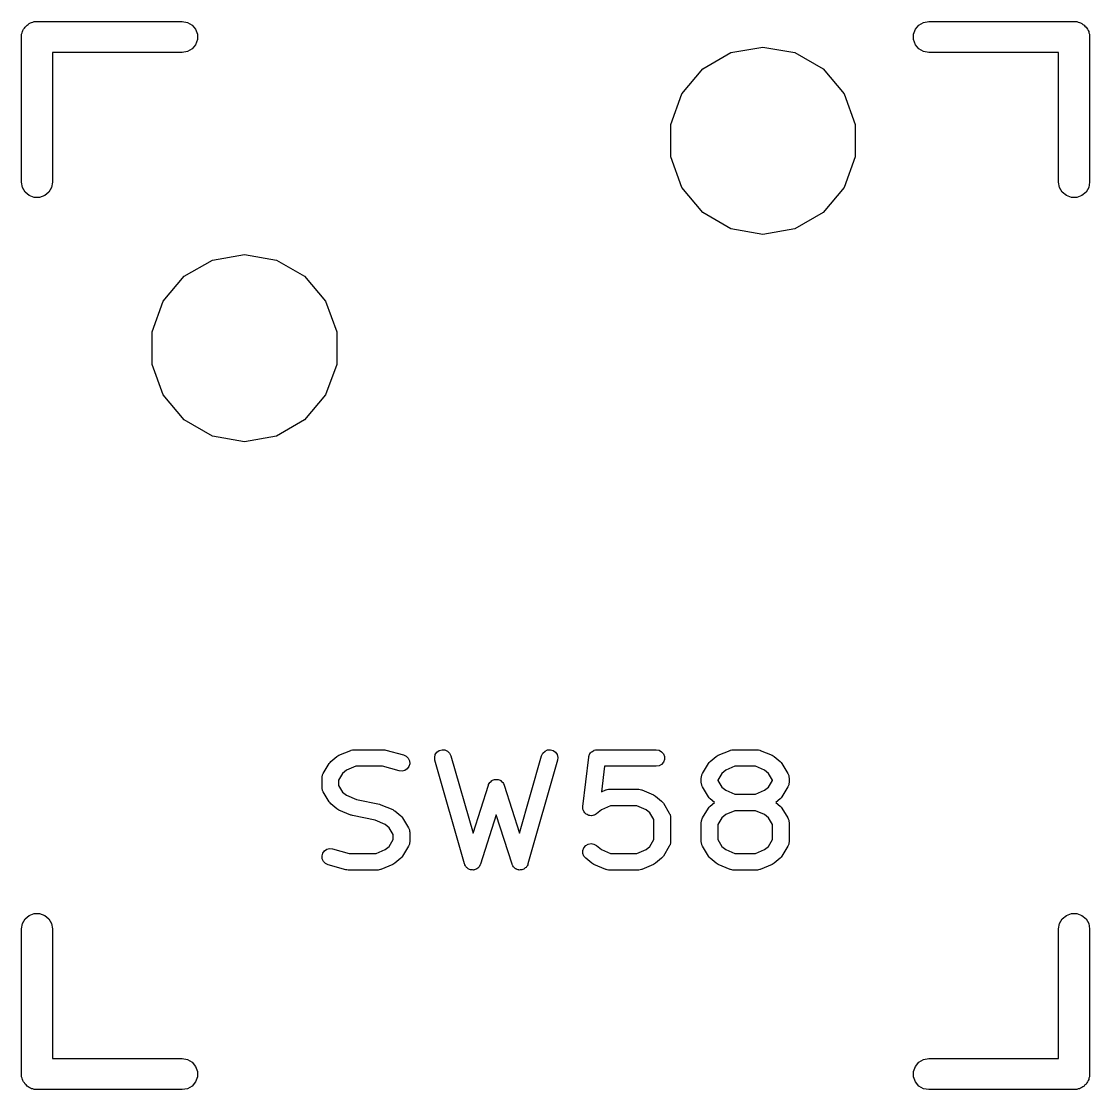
# Model space of a CAD drawing. Extents: x 47 to 330, y -254 to -153.
# Drawn here: x 172.21 to 185.29, y -246.54 to -233.46 of the extents above; entities that cross this region are included whole.
import ezdxf

# ---------------------------------------------------------------- set-up
doc = ezdxf.new("R2010")
doc.units = 0
doc.header["$MEASUREMENT"] = 0
doc.layers.add('BLACK', color=7, linetype='CONTINUOUS')

msp = doc.modelspace()

# ---------------------------------------------------------------- linework, layer by layer
at = {"layer": 'Black'}
for p, q in [((172.292, -233.496), (172.305, -233.485)), ((172.305, -233.485), (172.32, -233.479)), ((172.32, -233.479), (172.335, -233.471)), ((172.335, -233.471), (172.351, -233.468)), ((172.351, -233.468), (172.367, -233.462)), ((172.367, -233.462), (172.384, -233.462)), ((172.384, -233.462), (172.4, -233.459)), ((172.4, -233.459), (174.178, -233.459)), ((174.178, -233.459), (174.243, -233.471)), ((174.243, -233.471), (174.3, -233.504)), ((183.2, -233.504), (183.257, -233.471)), ((183.257, -233.471), (183.322, -233.459)), ((183.322, -233.459), (185.1, -233.459)), ((185.1, -233.459), (185.116, -233.462)), ((185.116, -233.462), (185.133, -233.462)), ((185.133, -233.462), (185.149, -233.468)), ((185.149, -233.468), (185.165, -233.471)), ((185.165, -233.471), (185.18, -233.479)), ((185.18, -233.479), (185.195, -233.485)), ((185.195, -233.485), (185.208, -233.496)), ((172.212, -233.617), (172.218, -233.601)), ((172.212, -233.634), (172.212, -233.617)), ((172.218, -233.601), (172.221, -233.585)), ((172.221, -233.585), (172.229, -233.57)), ((172.229, -233.57), (172.235, -233.555)), ((172.235, -233.555), (172.246, -233.542)), ((172.246, -233.542), (172.254, -233.528)), ((172.254, -233.528), (172.267, -233.517)), ((172.267, -233.517), (172.278, -233.504)), ((172.278, -233.504), (172.292, -233.496)), ((174.3, -233.504), (174.343, -233.555)), ((174.343, -233.555), (174.366, -233.617)), ((174.366, -233.617), (174.366, -233.683)), ((183.134, -233.617), (183.157, -233.555)), ((183.134, -233.683), (183.134, -233.617)), ((183.157, -233.555), (183.2, -233.504)), ((185.208, -233.496), (185.222, -233.504)), ((185.222, -233.504), (185.233, -233.517)), ((185.233, -233.517), (185.246, -233.528)), ((185.246, -233.528), (185.254, -233.542)), ((185.254, -233.542), (185.265, -233.555)), ((185.265, -233.555), (185.271, -233.57)), ((185.271, -233.57), (185.279, -233.585)), ((185.279, -233.585), (185.282, -233.601)), ((185.282, -233.601), (185.288, -233.617)), ((185.288, -233.617), (185.288, -233.634)), ((172.209, -233.65), (172.212, -233.634)), ((172.209, -235.428), (172.209, -233.65)), ((174.343, -233.745), (174.3, -233.796)), ((174.366, -233.683), (174.343, -233.745)), ((183.157, -233.745), (183.134, -233.683)), ((183.2, -233.796), (183.157, -233.745)), ((185.288, -233.634), (185.29, -233.65)), ((185.29, -233.65), (185.29, -235.428)), ((174.178, -233.84), (172.59, -233.84)), ((172.59, -233.84), (172.59, -235.428)), ((174.243, -233.829), (174.178, -233.84)), ((174.3, -233.796), (174.243, -233.829)), ((180.552, -234.041), (180.898, -233.842)), ((180.898, -233.842), (181.29, -233.773)), ((181.29, -233.773), (181.682, -233.842)), ((181.682, -233.842), (182.028, -234.041)), ((183.257, -233.829), (183.2, -233.796)), ((183.322, -233.84), (183.257, -233.829)), ((184.909, -233.84), (183.322, -233.84)), ((184.909, -235.428), (184.909, -233.84)), ((180.296, -234.346), (180.552, -234.041)), ((182.028, -234.041), (182.284, -234.346)), ((180.16, -234.721), (180.296, -234.346)), ((182.284, -234.346), (182.42, -234.721)), ((180.16, -235.119), (180.16, -234.721)), ((182.42, -234.721), (182.42, -235.119)), ((180.296, -235.494), (180.16, -235.119)), ((182.42, -235.119), (182.284, -235.494)), ((172.221, -235.493), (172.209, -235.428)), ((172.59, -235.428), (172.579, -235.493)), ((184.921, -235.493), (184.909, -235.428)), ((185.29, -235.428), (185.279, -235.493)), ((172.254, -235.55), (172.221, -235.493)), ((172.305, -235.593), (172.254, -235.55)), ((172.546, -235.55), (172.495, -235.593)), ((172.579, -235.493), (172.546, -235.55)), ((180.552, -235.799), (180.296, -235.494)), ((182.284, -235.494), (182.028, -235.799)), ((184.954, -235.55), (184.921, -235.493)), ((185.005, -235.593), (184.954, -235.55)), ((185.246, -235.55), (185.195, -235.593)), ((185.279, -235.493), (185.246, -235.55)), ((172.367, -235.616), (172.305, -235.593)), ((172.433, -235.616), (172.367, -235.616)), ((172.495, -235.593), (172.433, -235.616)), ((185.067, -235.616), (185.005, -235.593)), ((185.133, -235.616), (185.067, -235.616)), ((185.195, -235.593), (185.133, -235.616)), ((180.898, -235.998), (180.552, -235.799)), ((182.028, -235.799), (181.682, -235.998)), ((181.29, -236.067), (180.898, -235.998)), ((181.682, -235.998), (181.29, -236.067)), ((174.548, -236.382), (174.94, -236.313)), ((174.94, -236.313), (175.332, -236.382)), ((174.202, -236.581), (174.548, -236.382)), ((175.332, -236.382), (175.678, -236.581)), ((173.946, -236.886), (174.202, -236.581)), ((175.678, -236.581), (175.934, -236.886)), ((173.81, -237.261), (173.946, -236.886)), ((175.934, -236.886), (176.07, -237.261)), ((173.81, -237.659), (173.81, -237.261)), ((176.07, -237.261), (176.07, -237.659)), ((173.946, -238.034), (173.81, -237.659)), ((176.07, -237.659), (175.934, -238.034)), ((174.202, -238.339), (173.946, -238.034)), ((175.934, -238.034), (175.678, -238.339)), ((174.548, -238.538), (174.202, -238.339)), ((175.678, -238.339), (175.332, -238.538)), ((174.94, -238.607), (174.548, -238.538)), ((175.332, -238.538), (174.94, -238.607)), ((176.098, -242.446), (176.243, -242.386)), ((176.243, -242.386), (176.246, -242.385)), ((176.246, -242.385), (176.248, -242.384)), ((176.248, -242.384), (176.263, -242.381)), ((176.263, -242.381), (176.278, -242.378)), ((176.278, -242.378), (176.28, -242.378)), ((176.28, -242.378), (176.283, -242.378)), ((176.283, -242.378), (176.645, -242.378)), ((176.645, -242.378), (176.659, -242.38)), ((176.659, -242.38), (176.673, -242.382)), ((176.673, -242.382), (176.89, -242.442)), ((177.298, -242.409), (177.327, -242.388)), ((177.327, -242.388), (177.361, -242.378)), ((177.361, -242.378), (177.396, -242.381)), ((177.396, -242.381), (177.428, -242.395)), ((178.621, -242.395), (178.653, -242.381)), ((178.653, -242.381), (178.688, -242.378)), ((178.688, -242.378), (178.722, -242.388)), ((178.722, -242.388), (178.75, -242.409)), ((179.206, -242.394), (179.218, -242.386)), ((179.218, -242.386), (179.221, -242.385)), ((179.221, -242.385), (179.223, -242.384)), ((179.223, -242.384), (179.238, -242.381)), ((179.238, -242.381), (179.252, -242.378)), ((179.252, -242.378), (179.255, -242.378)), ((179.255, -242.378), (179.258, -242.378)), ((179.258, -242.378), (179.984, -242.378)), ((179.984, -242.378), (180.018, -242.384)), ((180.018, -242.384), (180.049, -242.402)), ((180.743, -242.446), (180.888, -242.386)), ((180.888, -242.386), (180.89, -242.385)), ((180.89, -242.385), (180.892, -242.384)), ((180.892, -242.384), (180.908, -242.381)), ((180.908, -242.381), (180.922, -242.378)), ((180.922, -242.378), (180.925, -242.378)), ((180.925, -242.378), (180.927, -242.378)), ((180.927, -242.378), (181.217, -242.378)), ((181.217, -242.378), (181.22, -242.378)), ((181.22, -242.378), (181.222, -242.378)), ((181.222, -242.378), (181.237, -242.381)), ((181.237, -242.381), (181.252, -242.384)), ((181.252, -242.384), (181.254, -242.385)), ((181.254, -242.385), (181.257, -242.386)), ((181.257, -242.386), (181.402, -242.446)), ((176, -242.522), (176.072, -242.462)), ((176.072, -242.462), (176.086, -242.454)), ((176.086, -242.454), (176.098, -242.446)), ((176.89, -242.442), (176.922, -242.457)), ((176.922, -242.457), (176.947, -242.482)), ((176.947, -242.482), (176.962, -242.515)), ((176.962, -242.515), (176.964, -242.55)), ((177.27, -242.472), (177.278, -242.438)), ((177.273, -242.507), (177.27, -242.472)), ((177.636, -243.777), (177.273, -242.507)), ((177.278, -242.438), (177.298, -242.409)), ((177.428, -242.395), (177.453, -242.42)), ((177.453, -242.42), (177.469, -242.452)), ((177.469, -242.452), (177.74, -243.399)), ((178.309, -243.399), (178.58, -242.452)), ((178.775, -242.507), (178.412, -243.777)), ((178.58, -242.452), (178.595, -242.42)), ((178.595, -242.42), (178.621, -242.395)), ((178.75, -242.409), (178.77, -242.438)), ((178.77, -242.438), (178.779, -242.472)), ((178.779, -242.472), (178.775, -242.507)), ((179.085, -243.072), (179.157, -242.467)), ((179.157, -242.467), (179.158, -242.465)), ((179.158, -242.462), (179.163, -242.448)), ((179.158, -242.465), (179.158, -242.462)), ((179.163, -242.448), (179.167, -242.434)), ((179.167, -242.434), (179.169, -242.431)), ((179.169, -242.431), (179.17, -242.429)), ((179.17, -242.429), (179.18, -242.417)), ((179.18, -242.417), (179.189, -242.405)), ((179.189, -242.405), (179.191, -242.404)), ((179.191, -242.404), (179.193, -242.402)), ((179.193, -242.402), (179.206, -242.394)), ((180.049, -242.402), (180.072, -242.429)), ((180.072, -242.429), (180.084, -242.462)), ((180.084, -242.497), (180.072, -242.53)), ((180.084, -242.462), (180.084, -242.497)), ((180.644, -242.522), (180.717, -242.462)), ((180.717, -242.462), (180.73, -242.454)), ((180.73, -242.454), (180.743, -242.446)), ((181.402, -242.446), (181.414, -242.454)), ((181.414, -242.454), (181.428, -242.462)), ((181.428, -242.462), (181.5, -242.522)), ((175.905, -242.669), (175.978, -242.548)), ((175.978, -242.548), (175.989, -242.535)), ((175.989, -242.535), (176, -242.522)), ((176.191, -242.628), (176.143, -242.668)), ((176.303, -242.581), (176.191, -242.628)), ((176.632, -242.581), (176.303, -242.581)), ((176.836, -242.638), (176.632, -242.581)), ((176.871, -242.641), (176.836, -242.638)), ((176.905, -242.632), (176.871, -242.641)), ((176.934, -242.612), (176.905, -242.632)), ((176.955, -242.584), (176.934, -242.612)), ((176.964, -242.55), (176.955, -242.584)), ((179.348, -242.581), (179.311, -242.892)), ((179.984, -242.581), (179.348, -242.581)), ((180.018, -242.575), (179.984, -242.581)), ((180.049, -242.557), (180.018, -242.575)), ((180.072, -242.53), (180.049, -242.557)), ((180.55, -242.669), (180.622, -242.548)), ((180.622, -242.548), (180.633, -242.535)), ((180.633, -242.535), (180.644, -242.522)), ((180.835, -242.628), (180.788, -242.668)), ((180.947, -242.581), (180.835, -242.628)), ((181.197, -242.581), (180.947, -242.581)), ((181.309, -242.628), (181.197, -242.581)), ((181.357, -242.668), (181.309, -242.628)), ((181.5, -242.522), (181.511, -242.535)), ((181.511, -242.535), (181.522, -242.548)), ((181.522, -242.548), (181.595, -242.669)), ((175.891, -242.721), (175.892, -242.712)), ((175.891, -242.842), (175.891, -242.721)), ((175.892, -242.712), (175.893, -242.702)), ((175.893, -242.702), (175.895, -242.695)), ((175.895, -242.695), (175.897, -242.687)), ((175.897, -242.687), (175.902, -242.678)), ((175.902, -242.678), (175.905, -242.669)), ((176.143, -242.668), (176.094, -242.75)), ((176.094, -242.75), (176.094, -242.814)), ((177.938, -242.792), (177.944, -242.78)), ((177.944, -242.78), (177.947, -242.777)), ((177.947, -242.777), (177.949, -242.774)), ((177.949, -242.774), (177.96, -242.766)), ((177.96, -242.766), (177.97, -242.756)), ((177.97, -242.756), (177.974, -242.755)), ((177.974, -242.755), (177.977, -242.752)), ((177.977, -242.752), (177.99, -242.748)), ((177.99, -242.748), (178.003, -242.743)), ((178.003, -242.743), (178.007, -242.743)), ((178.007, -242.743), (178.011, -242.742)), ((178.011, -242.742), (178.024, -242.742)), ((178.024, -242.742), (178.038, -242.742)), ((178.038, -242.742), (178.042, -242.743)), ((178.042, -242.743), (178.046, -242.743)), ((178.046, -242.743), (178.059, -242.748)), ((178.059, -242.748), (178.072, -242.752)), ((178.072, -242.752), (178.075, -242.755)), ((178.075, -242.755), (178.079, -242.756)), ((178.079, -242.756), (178.089, -242.766)), ((178.089, -242.766), (178.099, -242.774)), ((178.099, -242.774), (178.102, -242.777)), ((178.102, -242.777), (178.105, -242.78)), ((178.105, -242.78), (178.111, -242.792)), ((180.535, -242.721), (180.537, -242.712)), ((180.535, -242.782), (180.535, -242.721)), ((180.537, -242.791), (180.535, -242.782)), ((180.537, -242.702), (180.54, -242.695)), ((180.537, -242.712), (180.537, -242.702)), ((180.54, -242.695), (180.541, -242.687)), ((180.541, -242.687), (180.546, -242.678)), ((180.546, -242.678), (180.55, -242.669)), ((180.788, -242.668), (180.738, -242.75)), ((180.738, -242.75), (180.738, -242.754)), ((180.738, -242.754), (180.788, -242.836)), ((181.406, -242.75), (181.357, -242.668)), ((181.357, -242.836), (181.406, -242.754)), ((181.406, -242.754), (181.406, -242.75)), ((181.595, -242.669), (181.598, -242.678)), ((181.598, -242.678), (181.603, -242.687)), ((181.603, -242.687), (181.605, -242.695)), ((181.605, -242.695), (181.607, -242.702)), ((181.607, -242.702), (181.608, -242.712)), ((181.608, -242.712), (181.609, -242.721)), ((181.609, -242.782), (181.608, -242.791)), ((181.609, -242.721), (181.609, -242.782)), ((175.892, -242.852), (175.891, -242.842)), ((175.893, -242.862), (175.892, -242.852)), ((175.895, -242.869), (175.893, -242.862)), ((175.897, -242.877), (175.895, -242.869)), ((175.902, -242.886), (175.897, -242.877)), ((175.905, -242.895), (175.902, -242.886)), ((175.978, -243.016), (175.905, -242.895)), ((176.094, -242.814), (176.143, -242.896)), ((176.143, -242.896), (176.191, -242.936)), ((177.74, -243.399), (177.928, -242.811)), ((177.928, -242.811), (177.929, -242.808)), ((177.929, -242.808), (177.93, -242.804)), ((177.93, -242.804), (177.938, -242.792)), ((178.111, -242.792), (178.118, -242.804)), ((178.118, -242.804), (178.119, -242.808)), ((178.119, -242.808), (178.121, -242.811)), ((178.121, -242.811), (178.309, -243.399)), ((179.311, -242.892), (179.364, -242.87)), ((179.364, -242.87), (179.366, -242.869)), ((179.366, -242.869), (179.368, -242.868)), ((179.368, -242.868), (179.384, -242.865)), ((179.384, -242.865), (179.398, -242.862)), ((179.398, -242.862), (179.401, -242.862)), ((179.401, -242.862), (179.403, -242.862)), ((179.403, -242.862), (179.766, -242.862)), ((179.766, -242.862), (179.768, -242.862)), ((179.768, -242.862), (179.771, -242.862)), ((179.771, -242.862), (179.786, -242.865)), ((179.786, -242.865), (179.801, -242.868)), ((179.801, -242.868), (179.803, -242.869)), ((179.803, -242.869), (179.805, -242.87)), ((179.805, -242.87), (179.95, -242.93)), ((180.537, -242.801), (180.537, -242.791)), ((180.54, -242.809), (180.537, -242.801)), ((180.541, -242.817), (180.54, -242.809)), ((180.546, -242.825), (180.541, -242.817)), ((180.55, -242.834), (180.546, -242.825)), ((180.622, -242.955), (180.55, -242.834)), ((180.788, -242.836), (180.835, -242.875)), ((180.835, -242.875), (180.947, -242.922)), ((181.197, -242.922), (181.309, -242.875)), ((181.309, -242.875), (181.357, -242.836)), ((181.595, -242.834), (181.522, -242.955)), ((181.598, -242.825), (181.595, -242.834)), ((181.603, -242.817), (181.598, -242.825)), ((181.605, -242.809), (181.603, -242.817)), ((181.607, -242.801), (181.605, -242.809)), ((181.608, -242.791), (181.607, -242.801)), ((175.989, -243.028), (175.978, -243.016)), ((176, -243.041), (175.989, -243.028)), ((176.072, -243.102), (176, -243.041)), ((176.191, -242.936), (176.313, -242.987)), ((176.313, -242.987), (176.594, -243.045)), ((179.95, -242.93), (179.963, -242.938)), ((179.963, -242.938), (179.976, -242.946)), ((179.976, -242.946), (180.049, -243.006)), ((180.049, -243.006), (180.06, -243.019)), ((180.06, -243.019), (180.071, -243.032)), ((180.071, -243.032), (180.143, -243.153)), ((180.633, -242.968), (180.622, -242.955)), ((180.644, -242.981), (180.633, -242.968)), ((180.696, -243.024), (180.644, -242.981)), ((180.644, -243.067), (180.696, -243.024)), ((180.947, -242.922), (181.197, -242.922)), ((181.5, -242.981), (181.449, -243.024)), ((181.449, -243.024), (181.5, -243.067)), ((181.511, -242.968), (181.5, -242.981)), ((181.522, -242.955), (181.511, -242.968)), ((176.086, -243.109), (176.072, -243.102)), ((176.098, -243.118), (176.086, -243.109)), ((176.243, -243.178), (176.098, -243.118)), ((176.594, -243.045), (176.603, -243.049)), ((176.603, -243.049), (176.612, -243.051)), ((176.612, -243.051), (176.757, -243.111)), ((176.757, -243.111), (176.77, -243.12)), ((176.77, -243.12), (176.783, -243.127)), ((176.783, -243.127), (176.856, -243.188)), ((179.085, -243.087), (179.085, -243.072)), ((179.085, -243.102), (179.085, -243.087)), ((179.086, -243.104), (179.085, -243.102)), ((179.086, -243.107), (179.086, -243.104)), ((179.092, -243.121), (179.086, -243.107)), ((179.097, -243.135), (179.092, -243.121)), ((179.099, -243.137), (179.097, -243.135)), ((179.1, -243.14), (179.099, -243.137)), ((179.11, -243.151), (179.1, -243.14)), ((179.12, -243.162), (179.11, -243.151)), ((179.122, -243.163), (179.12, -243.162)), ((179.125, -243.166), (179.122, -243.163)), ((179.138, -243.172), (179.125, -243.166)), ((179.15, -243.18), (179.138, -243.172)), ((179.238, -243.17), (179.225, -243.178)), ((179.25, -243.162), (179.238, -243.17)), ((179.311, -243.112), (179.25, -243.162)), ((179.423, -243.065), (179.311, -243.112)), ((179.746, -243.065), (179.423, -243.065)), ((179.858, -243.112), (179.746, -243.065)), ((179.905, -243.151), (179.858, -243.112)), ((179.955, -243.233), (179.905, -243.151)), ((180.143, -243.153), (180.147, -243.162)), ((180.147, -243.162), (180.152, -243.17)), ((180.152, -243.17), (180.153, -243.178)), ((180.55, -243.213), (180.622, -243.092)), ((180.622, -243.092), (180.633, -243.08)), ((180.633, -243.08), (180.644, -243.067)), ((180.835, -243.172), (180.788, -243.212)), ((180.947, -243.125), (180.835, -243.172)), ((181.197, -243.125), (180.947, -243.125)), ((181.309, -243.172), (181.197, -243.125)), ((181.357, -243.212), (181.309, -243.172)), ((181.5, -243.067), (181.511, -243.08)), ((181.511, -243.08), (181.522, -243.092)), ((181.522, -243.092), (181.595, -243.213)), ((176.253, -243.18), (176.243, -243.178)), ((176.262, -243.184), (176.253, -243.18)), ((176.543, -243.242), (176.262, -243.184)), ((176.665, -243.293), (176.543, -243.242)), ((176.712, -243.333), (176.665, -243.293)), ((176.856, -243.188), (176.867, -243.201)), ((176.867, -243.201), (176.878, -243.213)), ((176.878, -243.213), (176.95, -243.334)), ((178.024, -243.176), (177.831, -243.78)), ((178.218, -243.78), (178.024, -243.176)), ((179.153, -243.18), (179.15, -243.18)), ((179.156, -243.182), (179.153, -243.18)), ((179.171, -243.183), (179.156, -243.182)), ((179.185, -243.186), (179.171, -243.183)), ((179.188, -243.185), (179.185, -243.186)), ((179.191, -243.186), (179.188, -243.185)), ((179.205, -243.182), (179.191, -243.186)), ((179.22, -243.18), (179.205, -243.182)), ((179.222, -243.178), (179.22, -243.18)), ((179.225, -243.178), (179.222, -243.178)), ((179.955, -243.479), (179.955, -243.233)), ((180.153, -243.178), (180.156, -243.186)), ((180.156, -243.186), (180.156, -243.196)), ((180.156, -243.196), (180.158, -243.205)), ((180.158, -243.205), (180.158, -243.508)), ((180.535, -243.266), (180.537, -243.256)), ((180.535, -243.508), (180.535, -243.266)), ((180.537, -243.246), (180.54, -243.239)), ((180.537, -243.256), (180.537, -243.246)), ((180.54, -243.239), (180.541, -243.231)), ((180.541, -243.231), (180.546, -243.223)), ((180.546, -243.223), (180.55, -243.213)), ((180.788, -243.212), (180.738, -243.294)), ((180.738, -243.294), (180.738, -243.479)), ((181.406, -243.294), (181.357, -243.212)), ((181.406, -243.479), (181.406, -243.294)), ((181.595, -243.213), (181.598, -243.223)), ((181.598, -243.223), (181.603, -243.231)), ((181.603, -243.231), (181.605, -243.239)), ((181.605, -243.239), (181.607, -243.246)), ((181.607, -243.246), (181.608, -243.256)), ((181.608, -243.256), (181.609, -243.266)), ((181.609, -243.266), (181.609, -243.508)), ((176.762, -243.415), (176.712, -243.333)), ((176.762, -243.479), (176.762, -243.415)), ((176.95, -243.334), (176.954, -243.343)), ((176.954, -243.343), (176.959, -243.352)), ((176.959, -243.352), (176.96, -243.36)), ((176.96, -243.36), (176.963, -243.367)), ((176.963, -243.367), (176.963, -243.377)), ((176.963, -243.377), (176.965, -243.387)), ((176.965, -243.387), (176.965, -243.508)), ((176.665, -243.601), (176.712, -243.562)), ((176.712, -243.562), (176.762, -243.479)), ((176.95, -243.56), (176.878, -243.681)), ((176.954, -243.551), (176.95, -243.56)), ((176.959, -243.542), (176.954, -243.551)), ((176.96, -243.534), (176.959, -243.542)), ((176.963, -243.527), (176.96, -243.534)), ((176.965, -243.508), (176.963, -243.517)), ((176.963, -243.517), (176.963, -243.527)), ((179.097, -243.578), (179.12, -243.551)), ((179.12, -243.551), (179.15, -243.533)), ((179.15, -243.533), (179.185, -243.527)), ((179.185, -243.527), (179.22, -243.533)), ((179.22, -243.533), (179.25, -243.551)), ((179.25, -243.551), (179.311, -243.601)), ((179.858, -243.601), (179.905, -243.562)), ((179.905, -243.562), (179.955, -243.479)), ((180.143, -243.56), (180.071, -243.681)), ((180.147, -243.551), (180.143, -243.56)), ((180.152, -243.542), (180.147, -243.551)), ((180.153, -243.534), (180.152, -243.542)), ((180.156, -243.527), (180.153, -243.534)), ((180.158, -243.508), (180.156, -243.517)), ((180.156, -243.517), (180.156, -243.527)), ((180.537, -243.517), (180.535, -243.508)), ((180.537, -243.527), (180.537, -243.517)), ((180.54, -243.534), (180.537, -243.527)), ((180.541, -243.542), (180.54, -243.534)), ((180.546, -243.551), (180.541, -243.542)), ((180.55, -243.56), (180.546, -243.551)), ((180.622, -243.681), (180.55, -243.56)), ((180.738, -243.479), (180.788, -243.562)), ((180.788, -243.562), (180.835, -243.601)), ((181.309, -243.601), (181.357, -243.562)), ((181.357, -243.562), (181.406, -243.479)), ((181.595, -243.56), (181.522, -243.681)), ((181.598, -243.551), (181.595, -243.56)), ((181.603, -243.542), (181.598, -243.551)), ((181.605, -243.534), (181.603, -243.542)), ((181.607, -243.527), (181.605, -243.534)), ((181.608, -243.517), (181.607, -243.527)), ((181.609, -243.508), (181.608, -243.517)), ((175.891, -243.679), (175.901, -243.645)), ((175.894, -243.714), (175.891, -243.679)), ((175.901, -243.645), (175.921, -243.617)), ((175.921, -243.617), (175.95, -243.597)), ((175.95, -243.597), (175.984, -243.588)), ((175.984, -243.588), (176.019, -243.591)), ((176.019, -243.591), (176.224, -243.648)), ((176.224, -243.648), (176.553, -243.648)), ((176.553, -243.648), (176.665, -243.601)), ((176.867, -243.694), (176.856, -243.707)), ((176.878, -243.681), (176.867, -243.694)), ((179.085, -243.611), (179.097, -243.578)), ((179.085, -243.647), (179.085, -243.611)), ((179.098, -243.68), (179.085, -243.647)), ((179.12, -243.707), (179.098, -243.68)), ((179.311, -243.601), (179.423, -243.648)), ((179.423, -243.648), (179.746, -243.648)), ((179.746, -243.648), (179.858, -243.601)), ((180.06, -243.694), (180.049, -243.707)), ((180.071, -243.681), (180.06, -243.694)), ((180.633, -243.694), (180.622, -243.681)), ((180.644, -243.707), (180.633, -243.694)), ((180.835, -243.601), (180.947, -243.648)), ((180.947, -243.648), (181.197, -243.648)), ((181.197, -243.648), (181.309, -243.601)), ((181.511, -243.694), (181.5, -243.707)), ((181.522, -243.681), (181.511, -243.694)), ((175.909, -243.747), (175.894, -243.714)), ((175.933, -243.772), (175.909, -243.747)), ((175.965, -243.787), (175.933, -243.772)), ((176.183, -243.847), (175.965, -243.787)), ((176.757, -243.783), (176.612, -243.843)), ((176.77, -243.775), (176.757, -243.783)), ((176.783, -243.767), (176.77, -243.775)), ((176.856, -243.707), (176.783, -243.767)), ((177.639, -243.783), (177.636, -243.777)), ((177.64, -243.788), (177.639, -243.783)), ((177.646, -243.798), (177.64, -243.788)), ((177.652, -243.809), (177.646, -243.798)), ((177.656, -243.813), (177.652, -243.809)), ((177.659, -243.818), (177.656, -243.813)), ((177.668, -243.825), (177.659, -243.818)), ((177.677, -243.834), (177.668, -243.825)), ((177.797, -243.827), (177.788, -243.835)), ((177.807, -243.82), (177.797, -243.827)), ((177.81, -243.816), (177.807, -243.82)), ((177.814, -243.812), (177.81, -243.816)), ((177.82, -243.801), (177.814, -243.812)), ((177.827, -243.791), (177.82, -243.801)), ((177.828, -243.785), (177.827, -243.791)), ((177.831, -243.78), (177.828, -243.785)), ((178.22, -243.785), (178.218, -243.78)), ((178.222, -243.791), (178.22, -243.785)), ((178.229, -243.801), (178.222, -243.791)), ((178.234, -243.812), (178.229, -243.801)), ((178.238, -243.816), (178.234, -243.812)), ((178.242, -243.82), (178.238, -243.816)), ((178.251, -243.827), (178.242, -243.82)), ((178.26, -243.835), (178.251, -243.827)), ((178.38, -243.825), (178.371, -243.834)), ((178.39, -243.818), (178.38, -243.825)), ((178.393, -243.813), (178.39, -243.818)), ((178.397, -243.809), (178.393, -243.813)), ((178.402, -243.798), (178.397, -243.809)), ((178.409, -243.788), (178.402, -243.798)), ((178.41, -243.783), (178.409, -243.788)), ((178.412, -243.777), (178.41, -243.783)), ((179.193, -243.767), (179.12, -243.707)), ((179.206, -243.775), (179.193, -243.767)), ((179.219, -243.783), (179.206, -243.775)), ((179.364, -243.843), (179.219, -243.783)), ((179.95, -243.783), (179.805, -243.843)), ((179.963, -243.775), (179.95, -243.783)), ((179.976, -243.767), (179.963, -243.775)), ((180.049, -243.707), (179.976, -243.767)), ((180.717, -243.767), (180.644, -243.707)), ((180.73, -243.775), (180.717, -243.767)), ((180.743, -243.783), (180.73, -243.775)), ((180.888, -243.843), (180.743, -243.783)), ((181.402, -243.783), (181.257, -243.843)), ((181.414, -243.775), (181.402, -243.783)), ((181.428, -243.767), (181.414, -243.775)), ((181.5, -243.707), (181.428, -243.767)), ((176.196, -243.849), (176.183, -243.847)), ((176.21, -243.851), (176.196, -243.849)), ((176.573, -243.851), (176.21, -243.851)), ((176.575, -243.851), (176.573, -243.851)), ((176.578, -243.851), (176.575, -243.851)), ((176.592, -243.848), (176.578, -243.851)), ((176.608, -243.845), (176.592, -243.848)), ((176.61, -243.844), (176.608, -243.845)), ((176.612, -243.843), (176.61, -243.844)), ((177.682, -243.836), (177.677, -243.834)), ((177.687, -243.839), (177.682, -243.836)), ((177.698, -243.843), (177.687, -243.839)), ((177.709, -243.848), (177.698, -243.843)), ((177.715, -243.848), (177.709, -243.848)), ((177.72, -243.85), (177.715, -243.848)), ((177.732, -243.85), (177.72, -243.85)), ((177.745, -243.851), (177.732, -243.85)), ((177.75, -243.849), (177.745, -243.851)), ((177.756, -243.849), (177.75, -243.849)), ((177.767, -243.844), (177.756, -243.849)), ((177.778, -243.841), (177.767, -243.844)), ((177.783, -243.838), (177.778, -243.841)), ((177.788, -243.835), (177.783, -243.838)), ((178.266, -243.838), (178.26, -243.835)), ((178.27, -243.841), (178.266, -243.838)), ((178.282, -243.844), (178.27, -243.841)), ((178.293, -243.849), (178.282, -243.844)), ((178.299, -243.849), (178.293, -243.849)), ((178.304, -243.851), (178.299, -243.849)), ((178.316, -243.85), (178.304, -243.851)), ((178.328, -243.85), (178.316, -243.85)), ((178.334, -243.848), (178.328, -243.85)), ((178.339, -243.848), (178.334, -243.848)), ((178.35, -243.843), (178.339, -243.848)), ((178.362, -243.839), (178.35, -243.843)), ((178.366, -243.836), (178.362, -243.839)), ((178.371, -243.834), (178.366, -243.836)), ((179.366, -243.844), (179.364, -243.843)), ((179.368, -243.845), (179.366, -243.844)), ((179.384, -243.848), (179.368, -243.845)), ((179.398, -243.851), (179.384, -243.848)), ((179.401, -243.851), (179.398, -243.851)), ((179.403, -243.851), (179.401, -243.851)), ((179.766, -243.851), (179.403, -243.851)), ((179.768, -243.851), (179.766, -243.851)), ((179.771, -243.851), (179.768, -243.851)), ((179.786, -243.848), (179.771, -243.851)), ((179.801, -243.845), (179.786, -243.848)), ((179.803, -243.844), (179.801, -243.845)), ((179.805, -243.843), (179.803, -243.844)), ((180.89, -243.844), (180.888, -243.843)), ((180.892, -243.845), (180.89, -243.844)), ((180.908, -243.848), (180.892, -243.845)), ((180.922, -243.851), (180.908, -243.848)), ((180.925, -243.851), (180.922, -243.851)), ((180.927, -243.851), (180.925, -243.851)), ((181.217, -243.851), (180.927, -243.851)), ((181.22, -243.851), (181.217, -243.851)), ((181.222, -243.851), (181.22, -243.851)), ((181.237, -243.848), (181.222, -243.851)), ((181.252, -243.845), (181.237, -243.848)), ((181.254, -243.844), (181.252, -243.845)), ((181.257, -243.843), (181.254, -243.844)), ((172.221, -244.507), (172.254, -244.45)), ((172.254, -244.45), (172.305, -244.407)), ((172.305, -244.407), (172.367, -244.384)), ((172.367, -244.384), (172.433, -244.384)), ((172.433, -244.384), (172.495, -244.407)), ((172.495, -244.407), (172.546, -244.45)), ((172.546, -244.45), (172.579, -244.507)), ((184.921, -244.507), (184.954, -244.45)), ((184.954, -244.45), (185.005, -244.407)), ((185.005, -244.407), (185.067, -244.384)), ((185.067, -244.384), (185.133, -244.384)), ((185.133, -244.384), (185.195, -244.407)), ((185.195, -244.407), (185.246, -244.45)), ((185.246, -244.45), (185.279, -244.507)), ((172.209, -244.572), (172.221, -244.507)), ((172.209, -246.35), (172.209, -244.572)), ((172.579, -244.507), (172.59, -244.572)), ((172.59, -244.572), (172.59, -246.159)), ((184.909, -244.572), (184.921, -244.507)), ((184.909, -246.159), (184.909, -244.572)), ((185.279, -244.507), (185.29, -244.572)), ((185.29, -244.572), (185.29, -246.35)), ((172.59, -246.159), (174.178, -246.159)), ((174.178, -246.159), (174.243, -246.171)), ((174.243, -246.171), (174.3, -246.204)), ((183.2, -246.204), (183.257, -246.171)), ((183.257, -246.171), (183.322, -246.159)), ((183.322, -246.159), (184.909, -246.159)), ((174.3, -246.204), (174.343, -246.255)), ((174.343, -246.255), (174.366, -246.317)), ((183.134, -246.317), (183.157, -246.255)), ((183.157, -246.255), (183.2, -246.204)), ((172.212, -246.366), (172.209, -246.35)), ((172.212, -246.383), (172.212, -246.366)), ((172.218, -246.399), (172.212, -246.383)), ((172.221, -246.415), (172.218, -246.399)), ((172.229, -246.43), (172.221, -246.415)), ((172.235, -246.445), (172.229, -246.43)), ((172.246, -246.458), (172.235, -246.445)), ((174.343, -246.445), (174.3, -246.496)), ((174.366, -246.383), (174.343, -246.445)), ((174.366, -246.317), (174.366, -246.383)), ((183.134, -246.383), (183.134, -246.317)), ((183.157, -246.445), (183.134, -246.383)), ((183.2, -246.496), (183.157, -246.445)), ((185.265, -246.445), (185.254, -246.458)), ((185.271, -246.43), (185.265, -246.445)), ((185.279, -246.415), (185.271, -246.43)), ((185.282, -246.399), (185.279, -246.415)), ((185.288, -246.383), (185.282, -246.399)), ((185.29, -246.35), (185.288, -246.366)), ((185.288, -246.366), (185.288, -246.383)), ((172.254, -246.472), (172.246, -246.458)), ((172.267, -246.483), (172.254, -246.472)), ((172.278, -246.496), (172.267, -246.483)), ((172.292, -246.504), (172.278, -246.496)), ((172.305, -246.515), (172.292, -246.504)), ((172.32, -246.521), (172.305, -246.515)), ((172.335, -246.529), (172.32, -246.521)), ((172.351, -246.532), (172.335, -246.529)), ((172.367, -246.538), (172.351, -246.532)), ((172.384, -246.538), (172.367, -246.538)), ((172.4, -246.54), (172.384, -246.538)), ((174.178, -246.54), (172.4, -246.54)), ((174.243, -246.529), (174.178, -246.54)), ((174.3, -246.496), (174.243, -246.529)), ((183.257, -246.529), (183.2, -246.496)), ((183.322, -246.54), (183.257, -246.529)), ((185.1, -246.54), (183.322, -246.54)), ((185.116, -246.538), (185.1, -246.54)), ((185.133, -246.538), (185.116, -246.538)), ((185.149, -246.532), (185.133, -246.538)), ((185.165, -246.529), (185.149, -246.532)), ((185.18, -246.521), (185.165, -246.529)), ((185.195, -246.515), (185.18, -246.521)), ((185.208, -246.504), (185.195, -246.515)), ((185.222, -246.496), (185.208, -246.504)), ((185.233, -246.483), (185.222, -246.496)), ((185.246, -246.472), (185.233, -246.483)), ((185.254, -246.458), (185.246, -246.472))]:
    msp.add_line(p, q, dxfattribs=at)

doc.saveas('drawing.dxf')
